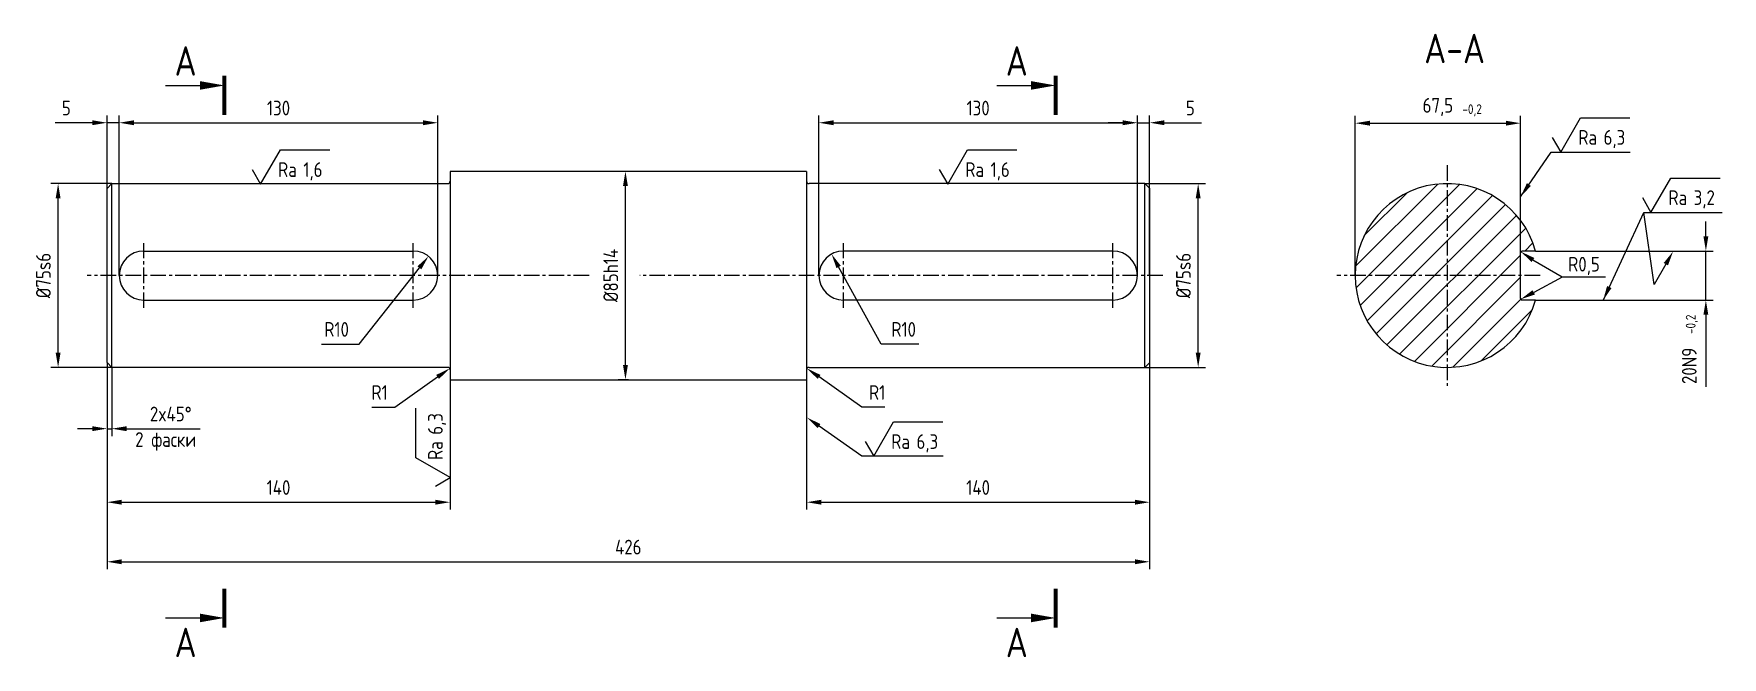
# Model space of a CAD drawing. Header units: millimetres. Extents: x 217 to 906, y 58 to 313.
import ezdxf
from ezdxf.enums import TextEntityAlignment as Align

# ---------------------------------------------------------------- set-up
doc = ezdxf.new("R2010")
doc.units = ezdxf.units.MM
doc.linetypes.add('CENTER', pattern=[50.8, 31.75, -6.35, 6.35, -6.35])
for name, color, linetype in [('Cen', 5, 'CENTER'), ('Cont', 6, 'Continuous'), ('Dim', 7, 'Continuous'), ('Hatch', 2, 'Continuous'), ('Text', 3, 'Continuous'), ('Textb', 6, 'Continuous')]:
    doc.layers.add(name, color=color, linetype=linetype)
doc.styles.add('Style1', font='romans.shx', dxfattribs={"width": 0.8})
doc.dimstyles.new('LIN 2', dxfattribs={"dimscale": 2, "dimtxt": 3, "dimasz": 3, "dimexe": 1.5, "dimexo": 0, "dimgap": 1.5, "dimtad": 1, "dimtoh": 1, "dimdec": 4, "dimrnd": 1, "dimdsep": 46, "dimtxsty": 'Style1', "dimcen": 0, "dimdle": 2, "dimclrd": 256, "dimclrt": 3, "dimadec": 0, "dimazin": 0, "dimtfac": 0.666667, "dimtdec": 4, "dimtmove": 0, "dimatfit": 0, "dimfxl": 1, "dimtvp": 0.833333, "dimtolj": 1, "dimtzin": 0, "dimarcsym": 0})

# ---------------------------------------------------------------- blocks, each defined once
blk = doc.blocks.new('*D9')
at = {"layer": 'Dim', "color": 0, "lineweight": -2, "transparency": 16777216}
for p, q in [((251.98, 213.93), (251.98, 279.26)), ((381.98, 213.93), (381.98, 279.26))]:
    blk.add_line(p, q, dxfattribs=at)
at = {"layer": 'Dim', "lineweight": -2, "transparency": 16777216}
blk.add_line((257.98, 276.26), (375.98, 276.26), dxfattribs=at)
at = {"layer": 'Dim', "transparency": 16777216}
for points in [[(257.98, 277.26), (257.98, 275.26), (251.98, 276.26)], [(375.98, 277.26), (375.98, 275.26), (381.98, 276.26)]]:
    blk.add_solid(points, dxfattribs=at)
at = {"layer": 'Dim', "color": 3, "transparency": 16777216, "insert": (316.98, 282.26), "char_height": 6, "attachment_point": 5, "style": 'Style1'}
blk.add_mtext('\\A1;130', dxfattribs=at)
blk = doc.blocks.new('*D10')
at = {"layer": 'Dim', "lineweight": -2, "transparency": 16777216}
for p, q in [((240.98, 276.26), (225.78, 276.26)), ((251.98, 276.26), (246.98, 276.26)), ((257.98, 276.26), (263.98, 276.26))]:
    blk.add_line(p, q, dxfattribs=at)
at = {"layer": 'Dim', "color": 0, "lineweight": -2, "transparency": 16777216}
for p, q in [((246.98, 213.93), (246.98, 279.26)), ((251.98, 213.93), (251.98, 279.26))]:
    blk.add_line(p, q, dxfattribs=at)
at = {"layer": 'Dim', "transparency": 16777216}
for points in [[(240.98, 277.26), (240.98, 275.26), (246.98, 276.26)], [(257.98, 277.26), (257.98, 275.26), (251.98, 276.26)]]:
    blk.add_solid(points, dxfattribs=at)
at = {"layer": 'Dim', "color": 3, "transparency": 16777216, "insert": (230.38, 282.26), "char_height": 6, "attachment_point": 5, "style": 'Style1'}
blk.add_mtext('\\A1;5', dxfattribs=at)
blk = doc.blocks.new('*D11')
at = {"layer": 'Dim', "color": 0, "lineweight": -2, "transparency": 16777216}
for p, q in [((537.48, 213.93), (537.48, 279.26)), ((667.48, 213.93), (667.48, 279.26))]:
    blk.add_line(p, q, dxfattribs=at)
at = {"layer": 'Dim', "lineweight": -2, "transparency": 16777216}
blk.add_line((543.48, 276.26), (661.48, 276.26), dxfattribs=at)
at = {"layer": 'Dim', "transparency": 16777216}
for points in [[(543.48, 277.26), (543.48, 275.26), (537.48, 276.26)], [(661.48, 277.26), (661.48, 275.26), (667.48, 276.26)]]:
    blk.add_solid(points, dxfattribs=at)
at = {"layer": 'Dim', "color": 3, "transparency": 16777216, "insert": (602.48, 282.26), "char_height": 6, "attachment_point": 5, "style": 'Style1'}
blk.add_mtext('\\A1;130', dxfattribs=at)
blk = doc.blocks.new('*D12')
at = {"layer": 'Dim', "lineweight": -2, "transparency": 16777216}
for p, q in [((661.48, 276.26), (655.48, 276.26)), ((667.48, 276.26), (672.48, 276.26)), ((678.48, 276.26), (693.68, 276.26))]:
    blk.add_line(p, q, dxfattribs=at)
at = {"layer": 'Dim', "color": 0, "lineweight": -2, "transparency": 16777216}
for p, q in [((667.48, 213.93), (667.48, 279.26)), ((672.48, 213.93), (672.48, 279.26))]:
    blk.add_line(p, q, dxfattribs=at)
at = {"layer": 'Dim', "transparency": 16777216}
for points in [[(661.48, 277.26), (661.48, 275.26), (667.48, 276.26)], [(678.48, 277.26), (678.48, 275.26), (672.48, 276.26)]]:
    blk.add_solid(points, dxfattribs=at)
at = {"layer": 'Dim', "color": 3, "transparency": 16777216, "insert": (689.08, 282.26), "char_height": 6, "attachment_point": 5, "style": 'Style1'}
blk.add_mtext('\\A1;5', dxfattribs=at)
blk = doc.blocks.new('*D13')
at = {"layer": 'Dim', "color": 0, "lineweight": -2, "transparency": 16777216}
for p, q in [((246.98, 178.43), (246.98, 148.44)), ((248.98, 176.43), (248.98, 148.44))]:
    blk.add_line(p, q, dxfattribs=at)
at = {"layer": 'Dim', "lineweight": -2, "transparency": 16777216}
for p, q in [((240.98, 151.44), (234.98, 151.44)), ((246.98, 151.44), (248.98, 151.44)), ((254.98, 151.44), (285.04, 151.44))]:
    blk.add_line(p, q, dxfattribs=at)
at = {"layer": 'Dim', "transparency": 16777216}
for points in [[(240.98, 152.44), (240.98, 150.44), (246.98, 151.44)], [(254.98, 152.44), (254.98, 150.44), (248.98, 151.44)]]:
    blk.add_solid(points, dxfattribs=at)
at = {"layer": 'Dim', "color": 3, "transparency": 16777216, "insert": (273.01, 157.44), "char_height": 6, "attachment_point": 5, "style": 'Style1'}
blk.add_mtext('\\A1;2x45°', dxfattribs=at)
blk = doc.blocks.new('sherISO_04')
at = {"layer": 'Text'}
blk.add_line((4.04, 7), (14.12, 7), dxfattribs=at)
blk.add_lwpolyline([(-1.73, 3), (0, 0), (4.04, 7)], dxfattribs=at)
at = {"layer": 'Text', "style": 'Style1', "width": 0.8}
blk.add_text('Ra', height=3, dxfattribs=at).set_placement((3.58, 1.5))
blk.add_attdef('3,2', (8.73, 1.5), '', height=3, dxfattribs=at)
blk = doc.blocks.new('*D14')
at = {"layer": 'Dim', "color": 0, "lineweight": -2, "transparency": 16777216}
for p, q in [((246.98, 178.43), (246.98, 118.44)), ((386.98, 171.43), (386.98, 118.44))]:
    blk.add_line(p, q, dxfattribs=at)
at = {"layer": 'Dim', "lineweight": -2, "transparency": 16777216}
blk.add_line((252.98, 121.44), (380.98, 121.44), dxfattribs=at)
at = {"layer": 'Dim', "transparency": 16777216}
for points in [[(252.98, 122.44), (252.98, 120.44), (246.98, 121.44)], [(380.98, 122.44), (380.98, 120.44), (386.98, 121.44)]]:
    blk.add_solid(points, dxfattribs=at)
at = {"layer": 'Dim', "color": 3, "transparency": 16777216, "insert": (316.98, 127.44), "char_height": 6, "attachment_point": 5, "style": 'Style1'}
blk.add_mtext('\\A1;140', dxfattribs=at)
blk = doc.blocks.new('*D15')
at = {"layer": 'Dim', "color": 0, "lineweight": -2, "transparency": 16777216}
for p, q in [((672.48, 178.43), (672.48, 118.44)), ((532.48, 171.43), (532.48, 118.44))]:
    blk.add_line(p, q, dxfattribs=at)
at = {"layer": 'Dim', "lineweight": -2, "transparency": 16777216}
blk.add_line((538.48, 121.44), (666.48, 121.44), dxfattribs=at)
at = {"layer": 'Dim', "transparency": 16777216}
for points in [[(538.48, 122.44), (538.48, 120.44), (532.48, 121.44)], [(666.48, 122.44), (666.48, 120.44), (672.48, 121.44)]]:
    blk.add_solid(points, dxfattribs=at)
at = {"layer": 'Dim', "color": 3, "transparency": 16777216, "insert": (602.48, 127.44), "char_height": 6, "attachment_point": 5, "style": 'Style1'}
blk.add_mtext('\\A1;140', dxfattribs=at)
blk = doc.blocks.new('*D16')
at = {"layer": 'Dim', "color": 0, "lineweight": -2, "transparency": 16777216}
for p, q in [((246.98, 178.43), (246.98, 94.14)), ((672.48, 178.43), (672.48, 94.14))]:
    blk.add_line(p, q, dxfattribs=at)
at = {"layer": 'Dim', "lineweight": -2, "transparency": 16777216}
blk.add_line((252.98, 97.14), (666.48, 97.14), dxfattribs=at)
at = {"layer": 'Dim', "transparency": 16777216}
for points in [[(252.98, 98.14), (252.98, 96.14), (246.98, 97.14)], [(666.48, 98.14), (666.48, 96.14), (672.48, 97.14)]]:
    blk.add_solid(points, dxfattribs=at)
at = {"layer": 'Dim', "color": 3, "transparency": 16777216, "insert": (459.73, 103.14), "char_height": 6, "attachment_point": 5, "style": 'Style1'}
blk.add_mtext('\\A1;426', dxfattribs=at)
blk = doc.blocks.new('*D17')
at = {"layer": 'Dim', "lineweight": -2, "transparency": 16777216}
for p, q in [((364.41, 160.21), (381.9, 172.55)), ((355.01, 160.21), (364.41, 160.21))]:
    blk.add_line(p, q, dxfattribs=at)
at = {"layer": 'Dim', "transparency": 16777216}
blk.add_solid([(381.32, 173.37), (382.47, 171.73), (386.8, 176.01)], dxfattribs=at)
at = {"layer": 'Dim', "color": 3, "transparency": 16777216, "insert": (358.21, 166.21), "char_height": 6, "attachment_point": 5, "style": 'Style1'}
blk.add_mtext('\\A1;R1', dxfattribs=at)
blk = doc.blocks.new('*D18')
at = {"layer": 'Dim', "lineweight": -2, "transparency": 16777216}
for p, q in [((555.06, 160.21), (537.57, 172.55)), ((564.46, 160.21), (555.06, 160.21))]:
    blk.add_line(p, q, dxfattribs=at)
at = {"layer": 'Dim', "transparency": 16777216}
blk.add_solid([(538.14, 173.37), (536.99, 171.73), (532.67, 176.01)], dxfattribs=at)
at = {"layer": 'Dim', "color": 3, "transparency": 16777216, "insert": (561.26, 166.21), "char_height": 6, "attachment_point": 5, "style": 'Style1'}
blk.add_mtext('\\A1;R1', dxfattribs=at)
blk = doc.blocks.new('*D19')
at = {"layer": 'Dim', "color": 0, "lineweight": -2, "transparency": 16777216}
for p, q in [((459.73, 256.43), (455.56, 256.43)), ((459.73, 171.43), (455.56, 171.43))]:
    blk.add_line(p, q, dxfattribs=at)
at = {"layer": 'Dim', "lineweight": -2, "transparency": 16777216}
blk.add_line((458.56, 177.43), (458.56, 250.43), dxfattribs=at)
at = {"layer": 'Dim', "transparency": 16777216}
for points in [[(457.56, 250.43), (459.56, 250.43), (458.56, 256.43)], [(457.56, 177.43), (459.56, 177.43), (458.56, 171.43)]]:
    blk.add_solid(points, dxfattribs=at)
at = {"layer": 'Dim', "color": 3, "transparency": 16777216, "insert": (452.56, 213.93), "char_height": 6, "attachment_point": 5, "rotation": 90, "style": 'Style1'}
blk.add_mtext('\\A1;%%c85h14', dxfattribs=at)
blk = doc.blocks.new('*D20')
at = {"layer": 'Dim', "color": 0, "lineweight": -2, "transparency": 16777216}
for p, q in [((248.98, 251.43), (224.03, 251.43)), ((248.98, 176.43), (224.03, 176.43))]:
    blk.add_line(p, q, dxfattribs=at)
at = {"layer": 'Dim', "lineweight": -2, "transparency": 16777216}
blk.add_line((227.03, 182.43), (227.03, 245.43), dxfattribs=at)
at = {"layer": 'Dim', "transparency": 16777216}
for points in [[(226.03, 245.43), (228.03, 245.43), (227.03, 251.43)], [(226.03, 182.43), (228.03, 182.43), (227.03, 176.43)]]:
    blk.add_solid(points, dxfattribs=at)
at = {"layer": 'Dim', "color": 3, "transparency": 16777216, "insert": (221.03, 213.93), "char_height": 6, "attachment_point": 5, "rotation": 90, "style": 'Style1'}
blk.add_mtext('\\A1;%%C75s6', dxfattribs=at)
blk = doc.blocks.new('*D21')
at = {"layer": 'Dim', "color": 0, "lineweight": -2, "transparency": 16777216}
for p, q in [((670.48, 251.43), (695.27, 251.43)), ((670.48, 176.43), (695.27, 176.43))]:
    blk.add_line(p, q, dxfattribs=at)
at = {"layer": 'Dim', "lineweight": -2, "transparency": 16777216}
blk.add_line((692.27, 182.43), (692.27, 245.43), dxfattribs=at)
at = {"layer": 'Dim', "transparency": 16777216}
for points in [[(691.27, 245.43), (693.27, 245.43), (692.27, 251.43)], [(691.27, 182.43), (693.27, 182.43), (692.27, 176.43)]]:
    blk.add_solid(points, dxfattribs=at)
at = {"layer": 'Dim', "color": 3, "transparency": 16777216, "insert": (686.27, 213.93), "char_height": 6, "attachment_point": 5, "rotation": 90, "style": 'Style1'}
blk.add_mtext('\\A1;%%C75s6', dxfattribs=at)
blk = doc.blocks.new('sherISO_03')
at = {"layer": 'Text'}
blk.add_line((4.04, 7), (14.12, 7), dxfattribs=at)
blk.add_lwpolyline([(-1.73, 3), (0, 0), (4.04, 7)], dxfattribs=at)
at = {"layer": 'Text', "style": 'Style1', "width": 0.8}
blk.add_text('Ra', height=3, dxfattribs=at).set_placement((3.58, 1.5))
blk.add_attdef('6,3', (8.73, 1.5), '', height=3, dxfattribs=at)
blk = doc.blocks.new('*D22')
at = {"layer": 'Dim', "lineweight": -2, "transparency": 16777216}
for p, q in [((349.86, 185.95), (374.46, 217.07)), ((334.52, 185.95), (349.86, 185.95))]:
    blk.add_line(p, q, dxfattribs=at)
at = {"layer": 'Dim', "transparency": 16777216}
blk.add_solid([(373.68, 217.69), (375.25, 216.45), (378.18, 221.78)], dxfattribs=at)
at = {"layer": 'Dim', "color": 3, "transparency": 16777216, "insert": (340.69, 191.95), "char_height": 6, "attachment_point": 5, "style": 'Style1'}
blk.add_mtext('\\A1;R10', dxfattribs=at)
blk = doc.blocks.new('*D23')
at = {"layer": 'Dim', "lineweight": -2, "transparency": 16777216}
for p, q in [((562.92, 185.95), (545.55, 217.44)), ((578.26, 185.95), (562.92, 185.95))]:
    blk.add_line(p, q, dxfattribs=at)
at = {"layer": 'Dim', "transparency": 16777216}
blk.add_solid([(546.43, 217.92), (544.68, 216.95), (542.65, 222.69)], dxfattribs=at)
at = {"layer": 'Dim', "color": 3, "transparency": 16777216, "insert": (572.09, 191.95), "char_height": 6, "attachment_point": 5, "style": 'Style1'}
blk.add_mtext('\\A1;R10', dxfattribs=at)
blk = doc.blocks.new('razrez01')
at = {"layer": 'Text'}
blk.add_lwpolyline([(-12, 0), (-5, 0)], dxfattribs=at)
blk.add_lwpolyline([(0, 0, 0, 1.76, 0), (-5, 0, 1.76, 1.76, 0)], format="xyseb", dxfattribs=at)
at = {"layer": 'Text', "const_width": 0.8}
blk.add_lwpolyline([(0, 2), (0, -6)], dxfattribs=at)
at = {"layer": 'Textb', "lineweight": 20, "style": 'Style1', "width": 0.8}
blk.add_attdef('A', (-10.16, 2), '', height=6, dxfattribs=at)
blk = doc.blocks.new('*D24')
at = {"layer": 'Dim', "color": 0, "lineweight": -2, "transparency": 16777216}
for p, q in [((756.35, 213.93), (756.35, 279.08)), ((823.85, 223.39), (823.85, 279.08))]:
    blk.add_line(p, q, dxfattribs=at)
at = {"layer": 'Dim', "lineweight": -2, "transparency": 16777216}
blk.add_line((762.35, 276.08), (817.85, 276.08), dxfattribs=at)
at = {"layer": 'Dim', "transparency": 16777216}
for points in [[(762.35, 277.08), (762.35, 275.08), (756.35, 276.08)], [(817.85, 277.08), (817.85, 275.08), (823.85, 276.08)]]:
    blk.add_solid(points, dxfattribs=at)
at = {"layer": 'Dim', "color": 3, "transparency": 16777216, "insert": (790.1, 282.65), "char_height": 6, "attachment_point": 5, "style": 'Style1'}
blk.add_mtext('\\A1;67,5', dxfattribs=at)
blk = doc.blocks.new('ZNAK02')
at = {"layer": 'Textb', "style": 'Style1', "width": 0.8}
blk.add_attdef('А-А', text='', height=6, dxfattribs=at).set_placement((13.92, -0.06), align=Align.RIGHT)
blk.add_attdef('SC(1)', (14.94, -0.06), '', height=5, dxfattribs=at)

msp = doc.modelspace()

# ---------------------------------------------------------------- hatches: boundary and pattern name
at = {"layer": 'Hatch'}
h = msp.add_hatch(dxfattribs=at)
h.set_pattern_fill('ANSI31', color=256, scale=2, style=0)
h.paths.add_polyline_path([(793.84857, 251.43379, 0.414213562), (756.34857, 213.93379), (793.84857, 213.93379)])
h.paths.add_polyline_path([(793.84857, 251.43379), (793.84857, 213.93379), (823.84857, 213.93379), (823.84857, 223.93379), (829.99065, 223.93379, 0.337188166)])
h.paths.add_polyline_path([(829.99065, 203.93379), (823.84857, 203.93379), (823.84857, 213.93379), (793.84857, 213.93379), (793.84857, 176.43379, 0.337188166)])
h.paths.add_polyline_path([(793.84857, 213.93379), (756.34857, 213.93379, 0.414213562), (793.84857, 176.43379)])

# ---------------------------------------------------------------- linework, layer by layer
at = {"layer": 'Cen', "ltscale": 0.2}
for p, q in [((793.84857, 258.89915), (793.84857, 168.96844)), ((261.98291, 200.70335), (261.98291, 227.16423)), ((371.98291, 200.70335), (371.98291, 227.16423)), ((547.48326, 200.70335), (547.48326, 227.16423)), ((657.48326, 200.70335), (657.48326, 227.16423)), ((443.74883, 213.93379), (238.83443, 213.93379)), ((677.8549, 213.93379), (464.47822, 213.93379)), ((831.83475, 213.93379), (748.88321, 213.93379))]:
    msp.add_line(p, q, dxfattribs=at)
at = {"layer": 'Cont'}
for p, q in [((532.48326, 256.43379), (386.98291, 256.43379)), ((386.98291, 256.43379), (386.98291, 171.43379)), ((532.48326, 256.43379), (532.48326, 171.43379)), ((248.98291, 251.43379), (246.98291, 249.43379)), ((246.98291, 178.43379), (246.98291, 249.43379)), ((248.98291, 251.43379), (385.98291, 251.43379)), ((248.98291, 176.43379), (248.98291, 251.43379)), ((670.48326, 251.43379), (533.48326, 251.43379)), ((670.48326, 176.43379), (670.48326, 251.43379)), ((670.48326, 251.43379), (672.48326, 249.43379)), ((672.48326, 178.43379), (672.48326, 249.43379)), ((261.98291, 223.93379), (371.98291, 223.93379)), ((657.48326, 223.93379), (547.48326, 223.93379)), ((823.84857, 204.53379), (823.84857, 223.33379)), ((829.99065, 223.93379), (824.44857, 223.93379)), ((261.98291, 203.93379), (371.98291, 203.93379)), ((657.48326, 203.93379), (547.48326, 203.93379)), ((829.99065, 203.93379), (824.44857, 203.93379)), ((248.98291, 176.43379), (246.98291, 178.43379)), ((385.98291, 176.43379), (248.98291, 176.43379)), ((533.48326, 176.43379), (670.48326, 176.43379)), ((670.48326, 176.43379), (672.48326, 178.43379)), ((386.98291, 171.43379), (532.48326, 171.43379))]:
    msp.add_line(p, q, dxfattribs=at)
for centre, radius, start, end in [((385.98291, 252.43379), 1, 270, 360), ((533.48326, 252.43379), 1, 180, 270), ((793.84857, 213.93379), 37.5, 15.46600995, 344.53399005), ((261.98291, 213.93379), 10, 90, 270), ((371.98291, 213.93379), 10, 270, 90), ((547.48326, 213.93379), 10, 90, 270), ((657.48326, 213.93379), 10, 270, 90), ((824.44857, 223.33379), 0.6, 90, 180), ((824.44857, 204.53379), 0.6, 180, 270), ((385.98291, 175.43379), 1, 360, 90), ((533.48326, 175.43379), 1, 90, 180)]:
    msp.add_arc(centre, radius, start, end, dxfattribs=at)
at = {"layer": 'Dim'}
for p, q in [((899.45999, 229.93379), (899.45999, 235.93379)), ((829.99065, 223.93379), (902.45999, 223.93379)), ((899.45999, 203.93379), (899.45999, 223.93379)), ((840.8337, 213.2151), (828.8844, 220.25429)), ((840.8337, 213.2151), (829.2202, 207.06194)), ((858.46227, 213.2151), (840.8337, 213.2151)), ((829.99065, 203.93379), (902.45999, 203.93379)), ((899.45999, 197.93379), (899.45999, 168.56956)), ((555.06015, 140.17347), (537.56837, 152.51814)), ((588.20844, 140.17347), (555.06015, 140.17347))]:
    msp.add_line(p, q, dxfattribs=at)
msp.add_lwpolyline([(883.12463, 218.55505), (878.41737, 210.29092), (874.15242, 239.70581)], dxfattribs=at)
for points in [[(898.45999, 229.93379), (900.45999, 229.93379), (899.45999, 223.93379)], [(829.45468, 221.07574), (828.31413, 219.43284), (823.95569, 223.67596)], [(882.2557, 219.05), (886.09427, 223.76861), (883.99355, 218.06011)], [(828.75202, 207.94557), (829.68837, 206.1783), (823.91838, 204.25289)], [(898.45999, 197.93379), (900.45999, 197.93379), (899.45999, 203.93379)], [(538.14498, 153.33516), (536.99176, 151.70112), (532.66624, 155.97778)]]:
    msp.add_solid(points, dxfattribs=at)

# ---------------------------------------------------------------- block references
ref = msp.add_blockref('ZNAK02', (781.49534, 300.67376), dxfattribs=dict(at, xscale=2, yscale=2, zscale=2))
ref.add_attrib('А-А', 'А-А', dxfattribs={"layer": 'Textb', "height": 12, "style": 'Style1', "width": 0.8}).set_placement((809.34266, 300.55595), align=Align.RIGHT)
at = {"layer": 'Dim', "xscale": 2, "yscale": 2, "zscale": 2}
for name, p, values in [('razrez01', (294.87405, 291.47985), {'A': 'А'}), ('razrez01', (634.08239, 291.47985), {'A': 'А'}), ('sherISO_04', (840.2556, 264.2881), {'3,2': '6,3'}), ('sherISO_03', (309.64309, 251.13993), {'6,3': '1,6'}), ('sherISO_03', (590.09013, 251.13993), {'6,3': '1,6'}), ('sherISO_04', (877.02722, 239.70581), {'3,2': '3,2'}), ('sherISO_03', (559.85596, 140.17347), {'6,3': '6,3'})]:
    msp.add_blockref(name, p, dxfattribs=at).add_auto_attribs(values)
at = {"layer": 'Dim', "xscale": 2, "yscale": 2, "zscale": 2, "rotation": 90}
msp.add_blockref('sherISO_04', (386.98291, 131.50848), dxfattribs=at).add_auto_attribs({'3,2': '6,3'})
at = {"layer": 'Dim'}
ref = msp.add_blockref('razrez01', (294.87405, 74.22751), dxfattribs=dict(at, xscale=-2, yscale=2, zscale=2, rotation=180))
ref.add_attrib('A', 'А', (274.55405, 58.22751), dxfattribs={"layer": 'Textb', "lineweight": 20, "height": 12, "style": 'Style1', "width": 0.8})
ref = msp.add_blockref('razrez01', (634.08239, 74.22751), dxfattribs=dict(at, xscale=-2, yscale=2, zscale=2, rotation=180))
ref.add_attrib('A', 'А', (613.76239, 58.22751), dxfattribs={"layer": 'Textb', "lineweight": 20, "height": 12, "style": 'Style1', "width": 0.8})

# ---------------------------------------------------------------- texts
at = {"layer": 'Dim', "color": 3, "linetype": 'Continuous', "lineweight": 20, "style": 'Style1', "width": 0.8}
msp.add_text('2 фаски', height=6, dxfattribs=at).set_placement((258.47592, 144.01272))
at = {"layer": 'Dim', "color": 3, "attachment_point": 5, "style": 'Style1'}
for s, insert, char_height in [('-0,2', (804.06491, 281.33036), 4), ('\\A1;R0,5', (849.72192, 217.84121), 6)]:
    msp.add_mtext(s, dxfattribs=dict(at, insert=insert, char_height=char_height))
at = {"layer": 'Dim', "color": 3, "attachment_point": 5, "rotation": 90, "style": 'Style1'}
for s, insert, char_height in [('-0,2', (893.73908, 194.01404), 4), ('\\A1;20N9', (892.70048, 177.06451), 6)]:
    msp.add_mtext(s, dxfattribs=dict(at, insert=insert, char_height=char_height))

# ---------------------------------------------------------------- dimensions: what is measured, and where the dimension line sits
at = {"layer": 'Dim'}
for base, p1, p2, picture, middle in [((246.98291, 276.2611), (251.98291, 213.93379), (246.98291, 213.93379), '*D10', (230.38291, 282.2611)), ((381.98291, 276.2611), (251.98291, 213.93379), (381.98291, 213.93379), '*D9', (316.98291, 282.2611)), ((667.48326, 276.2611), (537.48326, 213.93379), (667.48326, 213.93379), '*D11', (602.48326, 282.2611)), ((672.48326, 276.2611), (667.48326, 213.93379), (672.48326, 213.93379), '*D12', (689.08326, 282.2611)), ((386.98291, 121.44056), (246.98291, 178.43379), (386.98291, 171.43379), '*D14', (316.98291, 127.44056)), ((672.483259, 97.140284), (246.982908, 178.433793), (672.483259, 178.433793), '*D16', (459.733084, 103.140284)), ((672.48326, 121.44056), (532.48326, 171.43379), (672.48326, 178.43379), '*D15', (602.48326, 127.44056))]:
    dim = msp.add_linear_dim(base=base, p1=p1, p2=p2, dimstyle='LIN 2', dxfattribs=at)
    dim.commit()
    dim.dimension.update_dxf_attribs({"geometry": picture, "text_midpoint": middle})
for base, p1, p2, text, picture, middle in [((823.84857, 276.08166), (756.34857, 213.93379), (823.84857, 223.38768), '67,5', '*D24', (790.09857, 282.65309)), ((248.98291, 151.44113), (246.98291, 178.43379), (248.98291, 176.43379), '<>x45°', '*D13', (273.01148, 157.44113))]:
    dim = msp.add_linear_dim(base=base, p1=p1, p2=p2, text=text, dimstyle='LIN 2', dxfattribs=at)
    dim.commit()
    dim.dimension.update_dxf_attribs({"geometry": picture, "text_midpoint": middle})
for base, p1, p2, text, picture, middle in [((458.56264, 256.43379), (459.73308, 171.43379), (459.73308, 256.43379), '%%c<>h14', '*D19', (452.56264, 213.93379)), ((227.03079, 251.43379), (248.98291, 176.43379), (248.98291, 251.43379), '%%C<>s6', '*D20', (221.03079, 213.93379)), ((692.2685, 251.43379), (670.48326, 176.43379), (670.48326, 251.43379), '%%C<>s6', '*D21', (686.2685, 213.93379))]:
    dim = msp.add_linear_dim(base=base, p1=p1, p2=p2, angle=90, text=text, dimstyle='LIN 2', dxfattribs=at)
    dim.commit()
    dim.dimension.update_dxf_attribs({"geometry": picture, "text_midpoint": middle})
for center, mpoint, picture, middle in [((371.98291, 213.93379), (378.18409, 221.77888), '*D22', (349.86224, 185.94902)), ((547.48326, 213.93379), (542.65443, 222.69064), '*D23', (562.91503, 185.94902)), ((385.98291, 175.43379), (386.79993, 176.0104), '*D17', (364.40602, 160.2061)), ((533.48326, 175.43379), (532.66624, 176.0104), '*D18', (555.06015, 160.2061))]:
    dim = msp.add_radius_dim(center=center, mpoint=mpoint, dimstyle='LIN 2', override={"dimtmove": 1}, dxfattribs=at)
    dim.commit()
    dim.dimension.update_dxf_attribs({"geometry": picture, "text_midpoint": middle, "dimtype": 164})

# ---------------------------------------------------------------- leaders
for points in [[(823.84857, 246.09175), (836.37036, 264.2881), (868.5804, 264.2881)], [(857.51913, 203.76861), (874.15242, 239.70581), (906.13952, 239.70581)]]:
    msp.add_leader(points, dimstyle='LIN 2', override={"dimgap": 1.5, "dimtad": 0}, dxfattribs=at)

doc.saveas('drawing.dxf')
